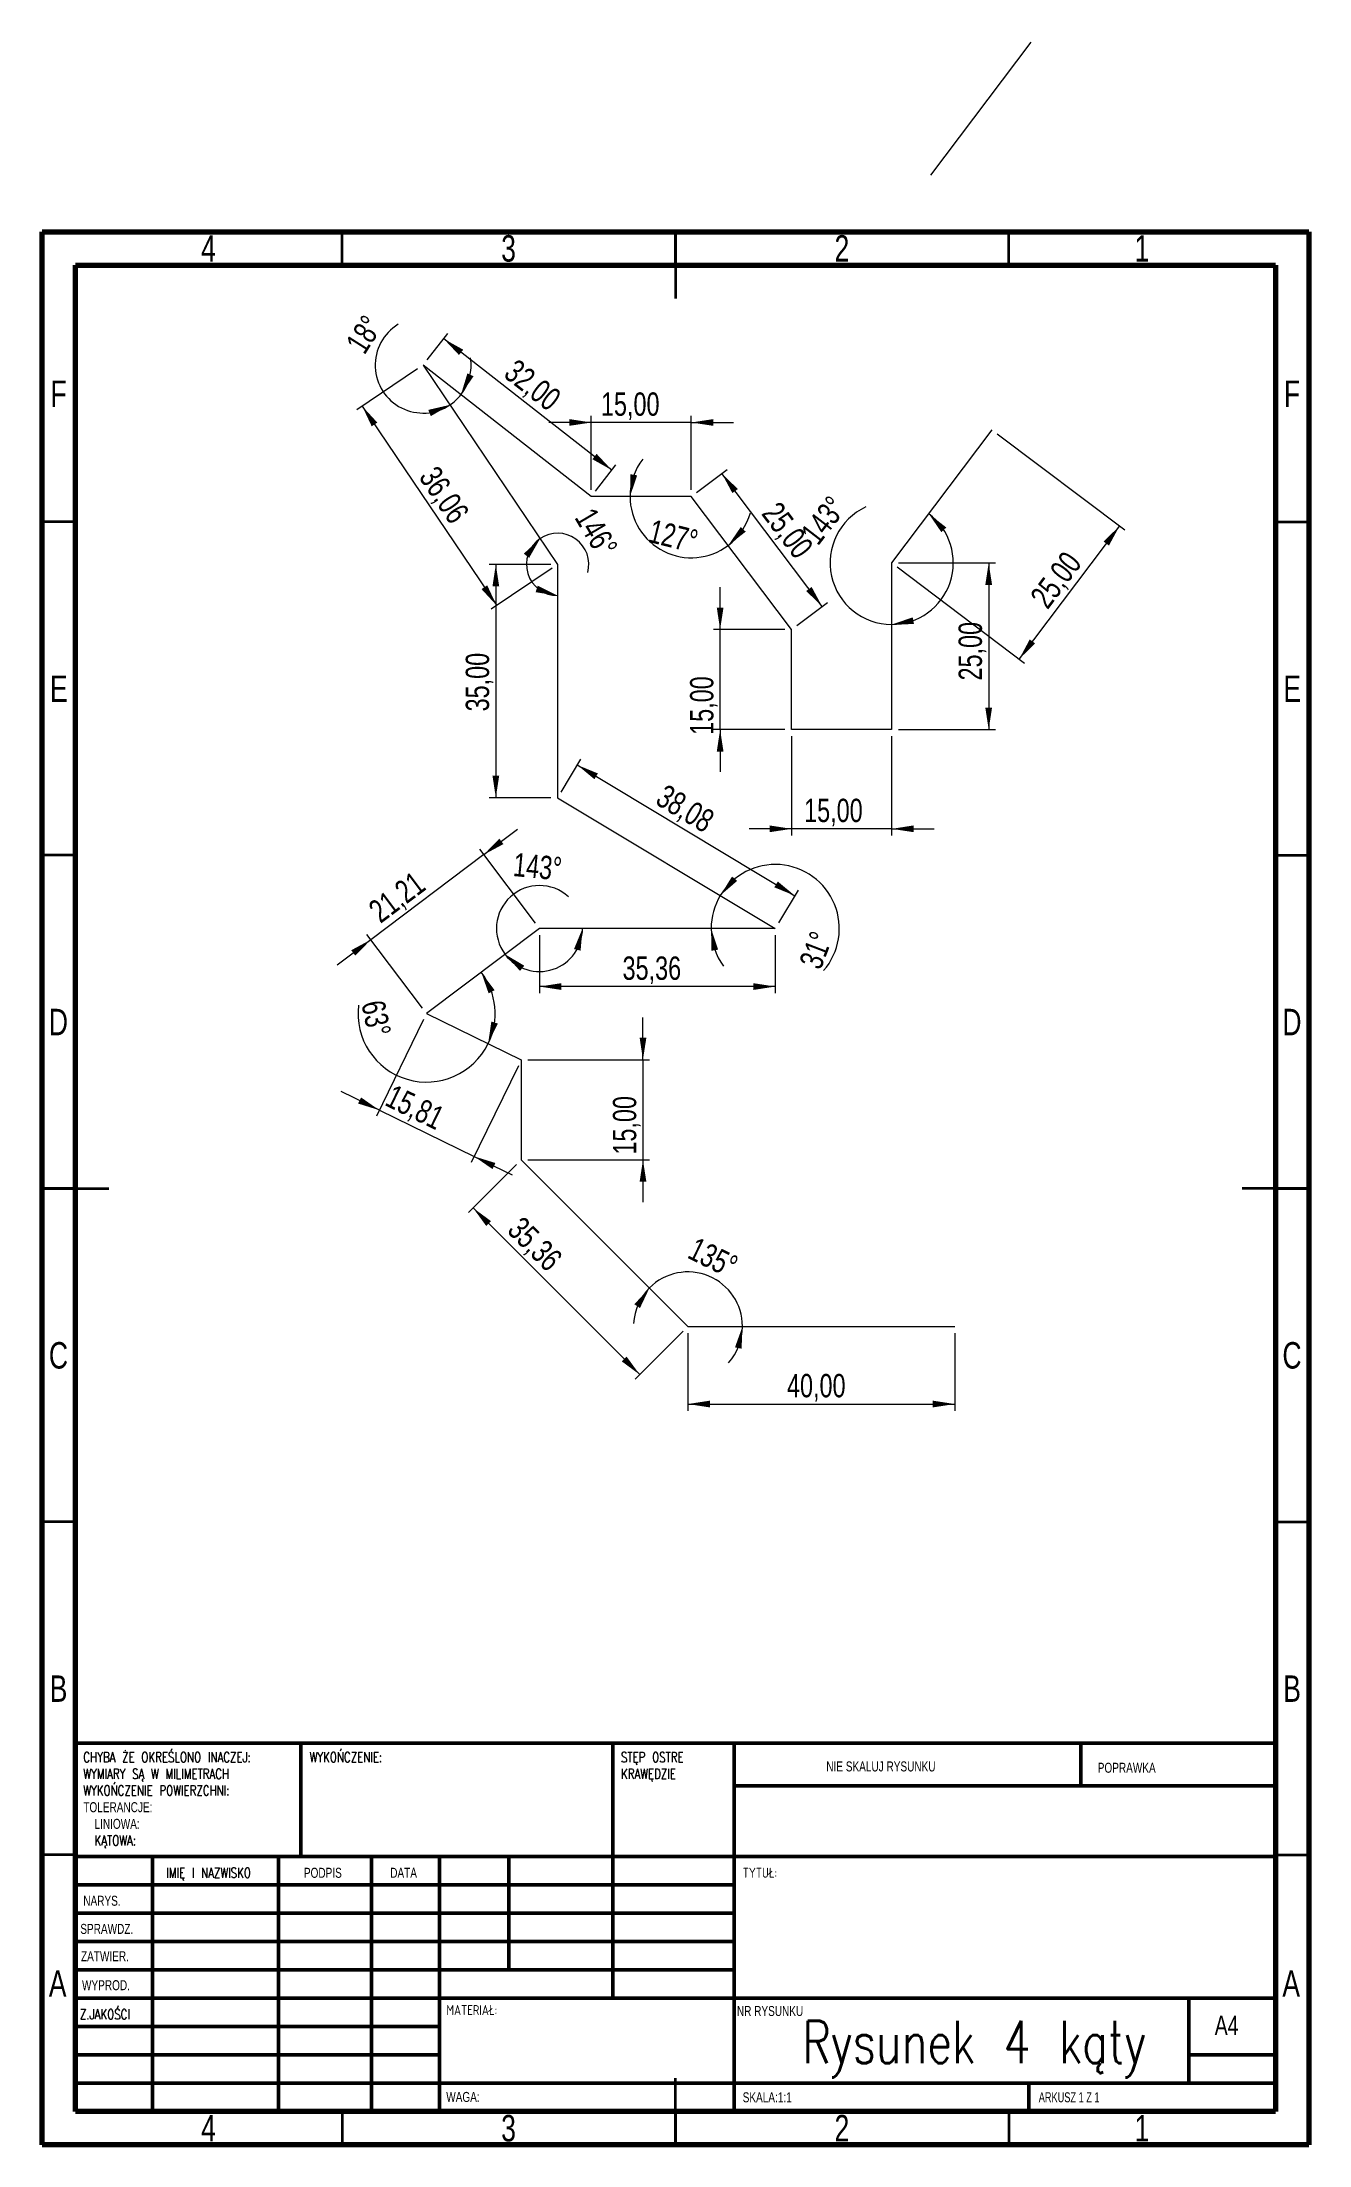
# Model space of a CAD drawing. Header units: millimetres. Extents: x 15 to 205, y 5 to 320.
import ezdxf

# ---------------------------------------------------------------- set-up
doc = ezdxf.new("R2010")
doc.units = ezdxf.units.MM
doc.styles.add('SLDTEXTSTYLE0', font='TXT', dxfattribs={"width": 0.75})
doc.styles.add('SLDTEXTSTYLE1', font='TXT', dxfattribs={"width": 0.75, "bigfont": 'bigfont'})
doc.styles.add('SLDTEXTSTYLE2', font='TXT', dxfattribs={"width": 0.6875})
doc.dimstyles.new('SLDDIMSTYLE0', dxfattribs={"dimtxt": 3.5, "dimasz": 3.302, "dimexe": 0, "dimexo": 0.0625, "dimgap": 0.875, "dimtad": 1, "dimdec": 4, "dimzin": 12, "dimdsep": 46, "dimtxsty": 'SLDTEXTSTYLE0', "dimsah": 1, "dimcen": 0.09, "dimazin": 3, "dimtfac": 1, "dimtofl": 0, "dimtmove": 0, "dimatfit": 3, "dimfxl": 0, "dimfrac": 2, "dimtolj": 1, "dimtzin": 12, "dimarcsym": 0})
doc.dimstyles.new('SLDDIMSTYLE1', dxfattribs={"dimtxt": 3.5, "dimasz": 3.302, "dimexe": 0, "dimexo": 0.0625, "dimgap": 0.875, "dimtad": 1, "dimrnd": 1e-09, "dimzin": 12, "dimdsep": 46, "dimtxsty": 'SLDTEXTSTYLE0', "dimsah": 1, "dimcen": 0.09, "dimadec": 0, "dimazin": 3, "dimtfac": 1, "dimtmove": 0, "dimatfit": 0, "dimfxl": 0, "dimfrac": 2, "dimtolj": 1, "dimtzin": 12, "dimarcsym": 0})
doc.dimstyles.new('SLDDIMSTYLE2', dxfattribs={"dimtxt": 3.5, "dimasz": 3.302, "dimexe": 0, "dimexo": 0.0625, "dimgap": 0.875, "dimtad": 1, "dimrnd": 1e-09, "dimzin": 12, "dimdsep": 46, "dimtxsty": 'SLDTEXTSTYLE0', "dimsah": 1, "dimcen": 0.09, "dimadec": 0, "dimazin": 3, "dimtfac": 1, "dimtofl": 0, "dimtmove": 0, "dimatfit": 3, "dimfxl": 0, "dimfrac": 2, "dimtolj": 1, "dimtzin": 12, "dimarcsym": 0})

# ---------------------------------------------------------------- blocks, each defined once
blk = doc.blocks.new('_D')
at = {"color": 7, "linetype": 'Continuous', "lineweight": 18}
for start, end in [(114.8042, 270), (270, 53)]:
    blk.add_arc((142.42, 242.34), 9.24, start, end, dxfattribs=at)
for points in [[(147.98, 249.71), (149.86, 246.96), (150.61, 247.65)], [(142.42, 233.1), (145.76, 233.16), (145.58, 234.16)]]:
    blk.add_solid(points, dxfattribs=at)
at = {"color": 7, "linetype": 'Continuous', "lineweight": 18, "insert": (128.59, 246.93), "char_height": 3.5, "attachment_point": 1, "rotation": 52.3207, "style": 'SLDTEXTSTYLE0'}
blk.add_mtext('143°', dxfattribs=at)
blk = doc.blocks.new('_D_1')
at = {"color": 7, "linetype": 'Continuous', "lineweight": 0}
for p, q in [((158.26, 261.7), (177.39, 247.28)), ((176.6, 247.88), (161.55, 227.92)), ((143.22, 241.73), (162.35, 227.31))]:
    blk.add_line(p, q, dxfattribs=at)
at = {"color": 7, "linetype": 'Continuous', "lineweight": 18}
for points in [[(176.6, 247.88), (174.2, 245.55), (175.01, 244.94)], [(161.55, 227.92), (163.94, 230.25), (163.13, 230.86)]]:
    blk.add_solid(points, dxfattribs=at)
at = {"color": 7, "linetype": 'Continuous', "lineweight": 18, "insert": (163, 237.34), "char_height": 3.5, "attachment_point": 1, "rotation": 53, "style": 'SLDTEXTSTYLE0'}
blk.add_mtext('25,00', dxfattribs=at)
blk = doc.blocks.new('_D_2')
at = {"color": 7, "linetype": 'Continuous', "lineweight": 0}
for p, q in [((143.42, 242.34), (157.97, 242.34)), ((156.97, 242.34), (156.97, 217.34)), ((143.42, 217.34), (157.97, 217.34))]:
    blk.add_line(p, q, dxfattribs=at)
at = {"color": 7, "linetype": 'Continuous', "lineweight": 18}
for points in [[(156.97, 242.34), (156.46, 239.03), (157.48, 239.03)], [(156.97, 217.34), (157.48, 220.64), (156.46, 220.64)]]:
    blk.add_solid(points, dxfattribs=at)
at = {"color": 7, "linetype": 'Continuous', "lineweight": 18, "insert": (152.46, 224.7), "char_height": 3.5, "attachment_point": 1, "rotation": 90, "style": 'SLDTEXTSTYLE0'}
blk.add_mtext('25,00', dxfattribs=at)
blk = doc.blocks.new('_D_3')
at = {"color": 7, "linetype": 'Continuous', "lineweight": 0}
for p, q in [((127.42, 216.34), (127.42, 201.44)), ((142.42, 216.34), (142.42, 201.44)), ((127.42, 202.44), (121.07, 202.44)), ((142.42, 202.44), (127.42, 202.44)), ((142.42, 202.44), (148.77, 202.44))]:
    blk.add_line(p, q, dxfattribs=at)
at = {"color": 7, "linetype": 'Continuous', "lineweight": 18}
for points in [[(127.42, 202.44), (124.11, 202.95), (124.11, 201.94)], [(142.42, 202.44), (145.72, 201.94), (145.72, 202.95)]]:
    blk.add_solid(points, dxfattribs=at)
at = {"color": 7, "linetype": 'Continuous', "lineweight": 18, "insert": (129.29, 206.96), "char_height": 3.5, "attachment_point": 1, "style": 'SLDTEXTSTYLE0'}
blk.add_mtext('15,00', dxfattribs=at)
blk = doc.blocks.new('_D_4')
at = {"color": 7, "linetype": 'Continuous', "lineweight": 0}
for p, q in [((116.69, 232.34), (116.69, 238.69)), ((126.42, 232.34), (115.69, 232.34)), ((116.69, 217.34), (116.69, 232.34)), ((126.42, 217.34), (115.69, 217.34)), ((116.69, 217.34), (116.69, 210.99))]:
    blk.add_line(p, q, dxfattribs=at)
at = {"color": 7, "linetype": 'Continuous', "lineweight": 18}
for points in [[(116.69, 232.34), (117.2, 235.64), (116.19, 235.64)], [(116.69, 217.34), (116.19, 214.03), (117.2, 214.03)]]:
    blk.add_solid(points, dxfattribs=at)
at = {"color": 7, "linetype": 'Continuous', "lineweight": 18, "insert": (112.18, 216.54), "char_height": 3.5, "attachment_point": 1, "rotation": 90, "style": 'SLDTEXTSTYLE0'}
blk.add_mtext('15,00', dxfattribs=at)
blk = doc.blocks.new('_D_5')
at = {"color": 7, "linetype": 'Continuous', "lineweight": 0}
for p, q in [((113.17, 252.9), (117.75, 256.36)), ((132, 235.79), (116.95, 255.75)), ((128.22, 232.94), (132.8, 236.39))]:
    blk.add_line(p, q, dxfattribs=at)
at = {"color": 7, "linetype": 'Continuous', "lineweight": 18}
for points in [[(116.95, 255.75), (118.53, 252.81), (119.35, 253.42)], [(132, 235.79), (130.42, 238.73), (129.6, 238.12)]]:
    blk.add_solid(points, dxfattribs=at)
at = {"color": 7, "linetype": 'Continuous', "lineweight": 18, "insert": (125.58, 251.8), "char_height": 3.5, "attachment_point": 1, "rotation": 307, "style": 'SLDTEXTSTYLE0'}
blk.add_mtext('25,00', dxfattribs=at)
blk = doc.blocks.new('_D_6')
at = {"color": 7, "linetype": 'Continuous', "lineweight": 18}
for start, end in [(142.3199, 180), (180, 307), (307, 344.6801)]:
    blk.add_arc((112.37, 252.3), 9.19, start, end, dxfattribs=at)
for points in [[(103.18, 252.3), (104.25, 255.47), (103.25, 255.64)], [(117.9, 244.96), (120.53, 247.02), (119.79, 247.72)]]:
    blk.add_solid(points, dxfattribs=at)
at = {"color": 7, "linetype": 'Continuous', "lineweight": 18, "insert": (106.58, 248.92), "char_height": 3.5, "attachment_point": 1, "rotation": 346.0931, "style": 'SLDTEXTSTYLE0'}
blk.add_mtext('127°', dxfattribs=at)
blk = doc.blocks.new('_D_7')
at = {"color": 7, "linetype": 'Continuous', "lineweight": 0}
for p, q in [((97.37, 263.4), (91.02, 263.4)), ((97.37, 253.3), (97.37, 264.4)), ((112.37, 263.4), (97.37, 263.4)), ((112.37, 253.3), (112.37, 264.4)), ((112.37, 263.4), (118.72, 263.4))]:
    blk.add_line(p, q, dxfattribs=at)
at = {"color": 7, "linetype": 'Continuous', "lineweight": 18}
for points in [[(97.37, 263.4), (94.07, 263.91), (94.07, 262.9)], [(112.37, 263.4), (115.67, 262.9), (115.67, 263.91)]]:
    blk.add_solid(points, dxfattribs=at)
at = {"color": 7, "linetype": 'Continuous', "lineweight": 18, "insert": (98.82, 267.91), "char_height": 3.5, "attachment_point": 1, "style": 'SLDTEXTSTYLE0'}
blk.add_mtext('15,00', dxfattribs=at)
blk = doc.blocks.new('_D_8')
at = {"color": 7, "linetype": 'Continuous', "lineweight": 0}
for p, q in [((72.77, 272.79), (75.86, 276.74)), ((100.46, 256.25), (75.24, 275.95)), ((97.99, 253.09), (101.07, 257.04))]:
    blk.add_line(p, q, dxfattribs=at)
at = {"color": 7, "linetype": 'Continuous', "lineweight": 18}
for points in [[(75.24, 275.95), (77.53, 273.52), (78.16, 274.32)], [(100.46, 256.25), (98.17, 258.69), (97.54, 257.89)]]:
    blk.add_solid(points, dxfattribs=at)
at = {"color": 7, "linetype": 'Continuous', "lineweight": 18, "insert": (86.21, 273.11), "char_height": 3.5, "attachment_point": 1, "rotation": 322, "style": 'SLDTEXTSTYLE0'}
blk.add_mtext('32,00', dxfattribs=at)
blk = doc.blocks.new('_D_9')
at = {"color": 7, "linetype": 'Continuous', "lineweight": 18}
for start, end in [(121.4956, 304), (322, 8.7476), (304, 322)]:
    blk.add_arc((72.15, 272), 7.19, start, end, dxfattribs=at)
for points in [[(77.82, 267.57), (79.71, 270.33), (78.79, 270.77)], [(76.18, 266.04), (72.92, 265.29), (73.3, 264.35)]]:
    blk.add_solid(points, dxfattribs=at)
at = {"color": 7, "linetype": 'Continuous', "lineweight": 18, "insert": (60.39, 275.31), "char_height": 3.5, "attachment_point": 1, "rotation": 57.5701, "style": 'SLDTEXTSTYLE0'}
blk.add_mtext('18°', dxfattribs=at)
blk = doc.blocks.new('_D_10')
at = {"color": 7, "linetype": 'Continuous', "lineweight": 0}
for p, q in [((71.33, 271.44), (62.19, 265.28)), ((63.02, 265.84), (83.18, 235.94)), ((91.49, 241.55), (82.35, 235.38))]:
    blk.add_line(p, q, dxfattribs=at)
at = {"color": 7, "linetype": 'Continuous', "lineweight": 18}
for points in [[(63.02, 265.84), (64.44, 262.82), (65.28, 263.39)], [(83.18, 235.94), (81.76, 238.97), (80.91, 238.4)]]:
    blk.add_solid(points, dxfattribs=at)
at = {"color": 7, "linetype": 'Continuous', "lineweight": 18, "insert": (74.31, 257.16), "char_height": 3.5, "attachment_point": 1, "rotation": 304, "style": 'SLDTEXTSTYLE0'}
blk.add_mtext('36,06', dxfattribs=at)
blk = doc.blocks.new('_D_11')
at = {"color": 7, "linetype": 'Continuous', "lineweight": 18}
for start, end in [(344.7408, 124), (124, 270)]:
    blk.add_arc((92.32, 242.11), 4.68, start, end, dxfattribs=at)
for points in [[(89.7, 245.99), (87.25, 243.72), (88.05, 243.09)], [(92.32, 237.43), (89.33, 238.91), (89.02, 237.94)]]:
    blk.add_solid(points, dxfattribs=at)
at = {"color": 7, "linetype": 'Continuous', "lineweight": 18, "insert": (97.79, 250.92), "char_height": 3.5, "attachment_point": 1, "rotation": 300.5287, "style": 'SLDTEXTSTYLE0'}
blk.add_mtext('146°', dxfattribs=at)
blk = doc.blocks.new('_D_12')
at = {"color": 7, "linetype": 'Continuous', "lineweight": 0}
for p, q in [((91.32, 242.11), (82.05, 242.11)), ((83.05, 242.11), (83.05, 207.11)), ((91.32, 207.11), (82.05, 207.11))]:
    blk.add_line(p, q, dxfattribs=at)
at = {"color": 7, "linetype": 'Continuous', "lineweight": 18}
for points in [[(83.05, 242.11), (82.55, 238.81), (83.56, 238.81)], [(83.05, 207.11), (83.56, 210.41), (82.55, 210.41)]]:
    blk.add_solid(points, dxfattribs=at)
at = {"color": 7, "linetype": 'Continuous', "lineweight": 18, "insert": (78.54, 220.06), "char_height": 3.5, "attachment_point": 1, "rotation": 90, "style": 'SLDTEXTSTYLE0'}
blk.add_mtext('35,00', dxfattribs=at)
blk = doc.blocks.new('_D_13')
at = {"color": 7, "linetype": 'Continuous', "lineweight": 0}
for p, q in [((92.83, 207.96), (95.79, 212.88)), ((95.27, 212.02), (127.91, 192.41)), ((125.48, 188.35), (128.43, 193.26))]:
    blk.add_line(p, q, dxfattribs=at)
at = {"color": 7, "linetype": 'Continuous', "lineweight": 18}
for points in [[(95.27, 212.02), (97.84, 209.88), (98.36, 210.75)], [(127.91, 192.41), (125.34, 194.54), (124.82, 193.67)]]:
    blk.add_solid(points, dxfattribs=at)
at = {"color": 7, "linetype": 'Continuous', "lineweight": 18, "insert": (108.61, 209.27), "char_height": 3.5, "attachment_point": 1, "rotation": 329, "style": 'SLDTEXTSTYLE0'}
blk.add_mtext('38,08', dxfattribs=at)
blk = doc.blocks.new('_D_14')
at = {"color": 7, "linetype": 'Continuous', "lineweight": 18}
for start, end in [(318.9713, 149), (149, 180), (180, 216.1713)]:
    blk.add_arc((124.96, 187.49), 9.61, start, end, dxfattribs=at)
for points in [[(116.72, 192.45), (119.25, 194.63), (118.48, 195.29)], [(115.35, 187.49), (115.39, 184.15), (116.39, 184.32)]]:
    blk.add_solid(points, dxfattribs=at)
at = {"color": 7, "linetype": 'Continuous', "lineweight": 18, "insert": (128.47, 182.39), "char_height": 3.5, "attachment_point": 1, "rotation": 69.0806, "style": 'SLDTEXTSTYLE0'}
blk.add_mtext('31°', dxfattribs=at)
blk = doc.blocks.new('_D_15')
at = {"color": 7, "linetype": 'Continuous', "lineweight": 0}
for p, q in [((89.6, 186.49), (89.6, 177.78)), ((124.96, 186.49), (124.96, 177.78)), ((124.96, 178.78), (89.6, 178.78))]:
    blk.add_line(p, q, dxfattribs=at)
at = {"color": 7, "linetype": 'Continuous', "lineweight": 18}
for points in [[(89.6, 178.78), (92.9, 178.27), (92.9, 179.29)], [(124.96, 178.78), (121.66, 179.29), (121.66, 178.27)]]:
    blk.add_solid(points, dxfattribs=at)
at = {"color": 7, "linetype": 'Continuous', "lineweight": 18, "insert": (102.06, 183.29), "char_height": 3.5, "attachment_point": 1, "style": 'SLDTEXTSTYLE0'}
blk.add_mtext('35,36', dxfattribs=at)
blk = doc.blocks.new('_D_16')
at = {"color": 7, "linetype": 'Continuous', "lineweight": 18}
for start, end in [(47.7326, 217), (217, 0)]:
    blk.add_arc((89.6, 187.49), 6.45, start, end, dxfattribs=at)
for points in [[(96.05, 187.49), (94.78, 184.4), (95.77, 184.17)], [(84.45, 183.61), (86.68, 181.12), (87.32, 181.91)]]:
    blk.add_solid(points, dxfattribs=at)
at = {"color": 7, "linetype": 'Continuous', "lineweight": 18, "insert": (85.87, 198.86), "char_height": 3.5, "attachment_point": 1, "rotation": 354.4755, "style": 'SLDTEXTSTYLE0'}
blk.add_mtext('143°', dxfattribs=at)
blk = doc.blocks.new('_D_17')
at = {"color": 7, "linetype": 'Continuous', "lineweight": 0}
for p, q in [((81.25, 198.57), (86.32, 202.39)), ((89, 188.29), (80.65, 199.37)), ((81.25, 198.57), (64.31, 185.81)), ((72.06, 175.53), (63.71, 186.61)), ((64.31, 185.81), (59.24, 181.99))]:
    blk.add_line(p, q, dxfattribs=at)
at = {"color": 7, "linetype": 'Continuous', "lineweight": 18}
for points in [[(81.25, 198.57), (84.19, 200.15), (83.58, 200.97)], [(64.31, 185.81), (61.37, 184.23), (61.98, 183.42)]]:
    blk.add_solid(points, dxfattribs=at)
at = {"color": 7, "linetype": 'Continuous', "lineweight": 18, "insert": (63.65, 190.96), "char_height": 3.5, "attachment_point": 1, "rotation": 37, "style": 'SLDTEXTSTYLE0'}
blk.add_mtext('21,21', dxfattribs=at)
blk = doc.blocks.new('_D_18')
at = {"color": 7, "linetype": 'Continuous', "lineweight": 18}
for start, end in [(334, 37), (173.0408, 334)]:
    blk.add_arc((72.66, 174.73), 10.28, start, end, dxfattribs=at)
for points in [[(80.87, 180.91), (81.97, 177.76), (82.87, 178.24)], [(81.9, 170.23), (83.35, 173.23), (82.38, 173.53)]]:
    blk.add_solid(points, dxfattribs=at)
at = {"color": 7, "linetype": 'Continuous', "lineweight": 18, "insert": (66.29, 176.98), "char_height": 3.5, "attachment_point": 1, "rotation": 281.9463, "style": 'SLDTEXTSTYLE0'}
blk.add_mtext('63°', dxfattribs=at)
blk = doc.blocks.new('_D_19')
at = {"color": 7, "linetype": 'Continuous', "lineweight": 0}
for p, q in [((72.22, 173.83), (65.15, 159.34)), ((86.43, 166.9), (79.36, 152.41)), ((65.59, 160.23), (59.88, 163.02)), ((65.59, 160.23), (79.8, 153.3)), ((79.8, 153.3), (85.51, 150.52))]:
    blk.add_line(p, q, dxfattribs=at)
at = {"color": 7, "linetype": 'Continuous', "lineweight": 18}
for points in [[(65.59, 160.23), (62.85, 162.14), (62.4, 161.23)], [(79.8, 153.3), (82.55, 151.4), (82.99, 152.31)]]:
    blk.add_solid(points, dxfattribs=at)
at = {"color": 7, "linetype": 'Continuous', "lineweight": 18, "insert": (67.76, 164.2), "char_height": 3.5, "attachment_point": 1, "rotation": 334, "style": 'SLDTEXTSTYLE0'}
blk.add_mtext('15,81', dxfattribs=at)
blk = doc.blocks.new('_D_20')
at = {"color": 7, "linetype": 'Continuous', "lineweight": 0}
for p, q in [((105.12, 167.8), (105.12, 174.15)), ((87.87, 167.8), (106.12, 167.8)), ((105.12, 167.8), (105.12, 152.8)), ((87.87, 152.8), (106.12, 152.8)), ((105.12, 152.8), (105.12, 146.45))]:
    blk.add_line(p, q, dxfattribs=at)
at = {"color": 7, "linetype": 'Continuous', "lineweight": 18}
for points in [[(105.12, 167.8), (105.63, 171.1), (104.62, 171.1)], [(105.12, 152.8), (104.62, 149.5), (105.63, 149.5)]]:
    blk.add_solid(points, dxfattribs=at)
at = {"color": 7, "linetype": 'Continuous', "lineweight": 18, "insert": (100.61, 153.57), "char_height": 3.5, "attachment_point": 1, "rotation": 90, "style": 'SLDTEXTSTYLE0'}
blk.add_mtext('15,00', dxfattribs=at)
blk = doc.blocks.new('_D_21')
at = {"color": 7, "linetype": 'Continuous', "lineweight": 0}
for p, q in [((86.16, 152.09), (78.93, 144.86)), ((79.64, 145.57), (104.64, 120.56)), ((111.17, 127.09), (103.93, 119.86))]:
    blk.add_line(p, q, dxfattribs=at)
at = {"color": 7, "linetype": 'Continuous', "lineweight": 18}
for points in [[(79.64, 145.57), (81.61, 142.87), (82.33, 143.59)], [(104.64, 120.56), (102.67, 123.26), (101.95, 122.54)]]:
    blk.add_solid(points, dxfattribs=at)
at = {"color": 7, "linetype": 'Continuous', "lineweight": 18, "insert": (87.07, 144.51), "char_height": 3.5, "attachment_point": 1, "rotation": 315, "style": 'SLDTEXTSTYLE0'}
blk.add_mtext('35,36', dxfattribs=at)
blk = doc.blocks.new('_D_22')
at = {"color": 7, "linetype": 'Continuous', "lineweight": 0}
for p, q in [((111.87, 126.8), (111.87, 115.15)), ((151.87, 126.8), (151.87, 115.15)), ((111.87, 116.15), (151.87, 116.15))]:
    blk.add_line(p, q, dxfattribs=at)
at = {"color": 7, "linetype": 'Continuous', "lineweight": 18}
for points in [[(111.87, 116.15), (115.18, 115.64), (115.18, 116.66)], [(151.87, 116.15), (148.57, 116.66), (148.57, 115.64)]]:
    blk.add_solid(points, dxfattribs=at)
at = {"color": 7, "linetype": 'Continuous', "lineweight": 18, "insert": (126.72, 120.66), "char_height": 3.5, "attachment_point": 1, "style": 'SLDTEXTSTYLE0'}
blk.add_mtext('40,00', dxfattribs=at)
blk = doc.blocks.new('_D_23')
at = {"color": 7, "linetype": 'Continuous', "lineweight": 18}
for start, end in [(0, 135), (135, 176.8506), (318.1494, 0)]:
    blk.add_arc((111.87, 127.8), 8.17, start, end, dxfattribs=at)
for points in [[(106.1, 133.57), (103.83, 131.12), (104.67, 130.55)], [(120.05, 127.8), (118.92, 124.65), (119.91, 124.46)]]:
    blk.add_solid(points, dxfattribs=at)
at = {"color": 7, "linetype": 'Continuous', "lineweight": 18, "insert": (113.16, 141.3), "char_height": 3.5, "attachment_point": 1, "rotation": 333.7645, "style": 'SLDTEXTSTYLE0'}
blk.add_mtext('135°', dxfattribs=at)

msp = doc.modelspace()

# ---------------------------------------------------------------- linework, layer by layer
at = {"color": 7, "linetype": 'Continuous', "lineweight": 18}
for p, q in [((163.28901, 320.47272), (148.24363, 300.50683)), ((97.37114, 252.30095), (72.1548, 272.00212)), ((72.1548, 272.00212), (92.31929, 242.10702)), ((157.46189, 262.30095), (142.41652, 242.33506)), ((112.37114, 252.30095), (97.37114, 252.30095)), ((127.41652, 232.33506), (112.37114, 252.30095)), ((92.31929, 242.10702), (92.31929, 207.10702)), ((142.41652, 242.33506), (142.41652, 217.33506)), ((127.41652, 217.33506), (127.41652, 232.33506)), ((142.41652, 217.33506), (127.41652, 217.33506)), ((92.31929, 207.10702), (124.96022, 187.49437)), ((89.60022, 187.49437), (72.66117, 174.72988)), ((124.96022, 187.49437), (89.60022, 187.49437)), ((72.66117, 174.72988), (86.8711, 167.79923)), ((86.8711, 167.79923), (86.8711, 152.79923)), ((86.8711, 152.79923), (111.8744, 127.79593)), ((111.8744, 127.79593), (151.8744, 127.79593))]:
    msp.add_line(p, q, dxfattribs=at)
at = {"color": 7, "linetype": 'Continuous', "lineweight": 70}
for p, q in [((15, 5), (15, 292)), ((15, 292), (205, 292)), ((205, 292), (205, 5)), ((20, 10), (20, 287)), ((20, 287), (200, 287)), ((200, 287), (200, 10)), ((200, 10), (20, 10)), ((205, 5), (15, 5))]:
    msp.add_line(p, q, dxfattribs=at)
at = {"color": 7, "linetype": 'Continuous', "lineweight": 35}
for p, q in [((60, 287), (60, 292)), ((110, 292), (110, 282)), ((110, 287), (110, 292)), ((160, 287), (160, 292)), ((20, 248.5), (15, 248.5)), ((200, 248.5), (205, 248.5)), ((20, 198.5), (15, 198.5)), ((200, 198.5), (205, 198.5)), ((15, 148.5), (25, 148.5)), ((20, 148.5), (15, 148.5)), ((205, 148.5), (195, 148.5)), ((200, 148.5), (205, 148.5)), ((20, 98.5), (15, 98.5)), ((200, 98.5), (205, 98.5)), ((20, 48.5), (15, 48.5)), ((200, 48.5), (205, 48.5)), ((110, 5), (110, 15)), ((60, 10), (60, 5)), ((110, 10), (110, 5)), ((160, 10), (160, 5))]:
    msp.add_line(p, q, dxfattribs=at)
at = {"color": 7, "linetype": 'Continuous', "lineweight": 50}
for p, q in [((20, 65.25), (200, 65.25)), ((20, 65.25), (20, 10)), ((53.8, 48.25), (53.8, 65.25)), ((100.6, 65.25), (100.6, 27)), ((118.8, 65.25), (118.8, 10)), ((170.8, 58.875), (170.8, 65.25)), ((200, 58.875), (118.8, 58.875)), ((200, 48.25), (20, 48.25)), ((31.56416, 48.25), (31.56416, 10)), ((50.44225, 48.25), (50.44225, 10)), ((64.39893, 48.25), (64.39893, 10)), ((74.6, 10), (74.6, 48.25)), ((85, 31.25), (85, 48.25)), ((118.8, 44), (20, 44)), ((118.8, 39.75), (20, 39.75)), ((118.8, 35.5), (20, 35.5)), ((118.8, 31.25), (20, 31.25)), ((74.6, 27), (20, 27)), ((74.6, 27), (200, 27)), ((187, 14.25), (187, 27)), ((74.6, 22.74993), (20, 22.74993)), ((74.6, 18.5), (20, 18.5)), ((200, 18.5), (187, 18.5)), ((20, 14.25), (200, 14.25)), ((163, 10), (163, 14.25))]:
    msp.add_line(p, q, dxfattribs=at)

# ---------------------------------------------------------------- texts
at = {"color": 7, "linetype": 'Continuous', "lineweight": 0}
for s, insert, char_height, attachment_point, style in [('4', (39.96004, 291.49984), 3.96875, 2, 'SLDTEXTSTYLE0'), ('3', (84.96004, 291.49984), 3.96875, 2, 'SLDTEXTSTYLE0'), ('2', (134.96004, 291.49984), 3.96875, 2, 'SLDTEXTSTYLE0'), ('1', (179.96004, 291.49984), 3.96875, 2, 'SLDTEXTSTYLE0'), ('F', (17.45774, 269.6921), 3.96875, 2, 'SLDTEXTSTYLE0'), ('F', (202.45774, 269.6921), 3.96875, 2, 'SLDTEXTSTYLE0'), ('E', (17.50781, 225.4421), 3.96875, 2, 'SLDTEXTSTYLE0'), ('E', (202.50781, 225.4421), 3.96875, 2, 'SLDTEXTSTYLE0'), ('D', (17.45269, 175.4421), 3.96875, 2, 'SLDTEXTSTYLE0'), ('D', (202.45269, 175.4421), 3.96875, 2, 'SLDTEXTSTYLE0'), ('C', (17.45866, 125.4421), 3.96875, 2, 'SLDTEXTSTYLE0'), ('C', (202.45866, 125.4421), 3.96875, 2, 'SLDTEXTSTYLE0'), ('B', (17.4706, 75.4421), 3.96875, 2, 'SLDTEXTSTYLE0'), ('B', (202.4706, 75.4421), 3.96875, 2, 'SLDTEXTSTYLE0'), ('CHYBA ŻE OKREŚLONO INACZEJ:', (21.1818, 63.92097), 1.5, 1, 'SLDTEXTSTYLE1'), ('WYKOŃCZENIE:', (55.12326, 63.92097), 1.5, 1, 'SLDTEXTSTYLE1'), ('STĘP OSTRE', (101.82119, 63.92097), 1.5, 1, 'SLDTEXTSTYLE1'), ('WYMIARY SĄ W MILIMETRACH', (21.1818, 61.42097), 1.5, 1, 'SLDTEXTSTYLE1'), ('KRAWĘDZIE', (101.82119, 61.42097), 1.5, 1, 'SLDTEXTSTYLE1'), ('NIE SKALUJ RYSUNKU', (132.61464, 62.53299), 1.5, 1, 'SLDTEXTSTYLE0'), ('POPRAWKA', (173.32758, 62.33491), 1.5, 1, 'SLDTEXTSTYLE0'), ('WYKOŃCZENIE POWIERZCHNI:', (21.1818, 58.92097), 1.5, 1, 'SLDTEXTSTYLE1'), ('TOLERANCJE:', (21.1818, 56.42097), 1.5, 1, 'SLDTEXTSTYLE0'), ('LINIOWA:', (22.8693, 53.92097), 1.5, 1, 'SLDTEXTSTYLE0'), ('KĄTOWA:', (22.8693, 51.42097), 1.5, 1, 'SLDTEXTSTYLE1'), ('IMIĘ I NAZWISKO', (33.61652, 46.57618), 1.5, 1, 'SLDTEXTSTYLE1'), ('PODPIS', (54.26793, 46.57618), 1.5, 1, 'SLDTEXTSTYLE0'), ('DATA', (67.2147, 46.57618), 1.5, 1, 'SLDTEXTSTYLE0'), ('TYTUŁ:', (120.07893, 46.57618), 1.5, 1, 'SLDTEXTSTYLE1'), ('NARYS.', (21.1818, 42.38478), 1.5, 1, 'SLDTEXTSTYLE0'), ('SPRAWDZ.', (20.73519, 38.16185), 1.5, 1, 'SLDTEXTSTYLE0'), ('ZATWIER.', (20.83891, 34.06587), 1.5, 1, 'SLDTEXTSTYLE0'), ('A', (17.33969, 31.1921), 3.96875, 2, 'SLDTEXTSTYLE0'), ('WYPROD.', (20.99001, 29.71578), 1.5, 1, 'SLDTEXTSTYLE0'), ('A', (202.33969, 31.1921), 3.96875, 2, 'SLDTEXTSTYLE0'), ('Z.JAKOŚCI', (20.66904, 25.34965), 1.5, 1, 'SLDTEXTSTYLE1'), ('MATERIAŁ:', (75.64586, 25.98606), 1.5, 1, 'SLDTEXTSTYLE1'), ('NR RYSUNKU', (119.20919, 25.84285), 1.5, 1, 'SLDTEXTSTYLE0'), ('Rysunek 4 kąty', (154.79644, 23.60691), 6.35, 2, 'SLDTEXTSTYLE1'), ('A4', (190.87116, 24.40639), 2.910417, 1, 'SLDTEXTSTYLE0'), ('WAGA:', (75.61781, 12.94931), 1.4986, 1, 'SLDTEXTSTYLE0'), ('SKALA:1:1', (120.07397, 12.90009), 1.5, 1, 'SLDTEXTSTYLE0'), ('ARKUSZ 1 Z 1', (164.47829, 12.90009), 1.5, 1, 'SLDTEXTSTYLE2'), ('4', (39.96004, 9.49984), 3.96875, 2, 'SLDTEXTSTYLE0'), ('3', (84.96004, 9.49984), 3.96875, 2, 'SLDTEXTSTYLE0'), ('2', (134.96004, 9.49984), 3.96875, 2, 'SLDTEXTSTYLE0'), ('1', (179.96004, 9.49984), 3.96875, 2, 'SLDTEXTSTYLE0')]:
    msp.add_mtext(s, dxfattribs=dict(at, insert=insert, char_height=char_height, attachment_point=attachment_point, style=style))

# ---------------------------------------------------------------- dimensions: what is measured, and where the dimension line sits
at = {"color": 7, "linetype": 'Continuous', "lineweight": 18}
for base, line1, line2, picture, middle in [((77.05986, 266.74209), ((72.1548, 272.00212), (92.31929, 242.10702)), ((97.37114, 252.30095), (72.1548, 272.00212)), '_D_9', (66.08425, 275.85905)), ((87.84194, 240.73816), ((72.1548, 272.00212), (92.31929, 242.10702)), ((92.31929, 242.10702), (92.31929, 207.10702)), '_D_11', (96.3522, 244.48531)), ((151.17735, 239.40373), ((142.41652, 242.33506), (142.41652, 217.33506)), ((157.46189, 262.30095), (142.41652, 242.33506)), '_D', (135.10497, 247.98185)), ((108.27075, 244.07683), ((112.37114, 252.30095), (97.37114, 252.30095)), ((127.41652, 232.33506), (112.37114, 252.30095)), '_D_6', (110.16246, 243.38069)), ((115.69734, 190.0632), ((92.31929, 207.10702), (124.96022, 187.49437)), ((124.96022, 187.49437), (89.60022, 187.49437)), '_D_14', (133.93909, 184.06219)), ((91.64569, 181.38112), ((89.60022, 187.49437), (72.66117, 174.72988)), ((124.96022, 187.49437), (89.60022, 187.49437)), '_D_16', (90.22083, 193.91081)), ((82.89007, 175.71481), ((72.66117, 174.72988), (86.8711, 167.79923)), ((89.60022, 187.49437), (72.66117, 174.72988)), '_D_18', (62.60751, 172.60275)), ((115.00132, 135.345), ((111.8744, 127.79593), (151.8744, 127.79593)), ((86.8711, 152.79923), (111.8744, 127.79593)), '_D_23', (115.48651, 135.12524))]:
    dim = msp.add_angular_dim_2l(base=base, line1=line1, line2=line2, dimstyle='SLDDIMSTYLE0', dxfattribs=at)
    dim.commit()
    dim.dimension.update_dxf_attribs({"geometry": picture, "text_midpoint": middle, "dimtype": 162})
for base, p1, p2, angle, dimstyle, picture, middle in [((75.24241, 275.95409), (97.37114, 252.30095), (72.1548, 272.00212), 322, 'SLDDIMSTYLE2', '_D_8', (88.01768, 265.97295)), ((83.18149, 235.9435), (72.1548, 272.00212), (92.31929, 242.10702), 304, 'SLDDIMSTYLE2', '_D_10', (73.82475, 249.81544)), ((97.37114, 263.40319), (112.37114, 252.30095), (97.37114, 252.30095), 0, 'SLDDIMSTYLE1', '_D_7', (104.63901, 263.40319)), ((161.55021, 227.9168), (157.46189, 262.30095), (142.41652, 242.33506), 53, 'SLDDIMSTYLE1', '_D_1', (170.10357, 239.26749)), ((116.95245, 255.75322), (127.41652, 232.33506), (112.37114, 252.30095), 307, 'SLDDIMSTYLE1', '_D_5', (125.47816, 244.43921)), ((83.05365, 207.10702), (92.31929, 242.10702), (92.31929, 207.10702), 90, 'SLDDIMSTYLE2', '_D_12', (83.05365, 225.88181)), ((156.96862, 217.33506), (142.41652, 242.33506), (142.41652, 217.33506), 90, 'SLDDIMSTYLE1', '_D_2', (156.96862, 230.52203)), ((116.69347, 232.33506), (127.41652, 217.33506), (127.41652, 232.33506), 90, 'SLDDIMSTYLE1', '_D_4', (116.69347, 222.35551)), ((127.41652, 202.44449), (142.41652, 217.33506), (127.41652, 217.33506), 0, 'SLDDIMSTYLE1', '_D_3', (135.10497, 202.44449)), ((127.91113, 192.40551), (92.31929, 207.10702), (124.96022, 187.49437), 329, 'SLDDIMSTYLE2', '_D_13', (111.2712, 202.40379)), ((64.31288, 185.80842), (89.60022, 187.49437), (72.66117, 174.72988), 37, 'SLDDIMSTYLE1', '_D_17', (71.01487, 190.85873)), ((79.80138, 153.30415), (72.66117, 174.72988), (86.8711, 167.79923), 334, 'SLDDIMSTYLE1', '_D_19', (71.01487, 157.58962)), ((105.12472, 152.79923), (86.8711, 167.79923), (86.8711, 152.79923), 90, 'SLDDIMSTYLE1', '_D_20', (105.12472, 159.39119)), ((104.64119, 120.56273), (86.8711, 152.79923), (111.8744, 127.79593), 315, 'SLDDIMSTYLE2', '_D_21', (87.99459, 137.20933))]:
    dim = msp.add_linear_dim(base=base, p1=p1, p2=p2, angle=angle, dimstyle=dimstyle, dxfattribs=at)
    dim.commit()
    dim.dimension.update_dxf_attribs({"geometry": picture, "text_midpoint": middle, "dimtype": 160})
for base, p1, p2, picture, middle in [((89.60022, 178.77757), (124.96022, 187.49437), (89.60022, 187.49437), '_D_15', (107.87628, 178.77757)), ((151.8744, 116.14863), (111.8744, 127.79593), (151.8744, 127.79593), '_D_22', (132.54143, 116.14863))]:
    dim = msp.add_linear_dim(base=base, p1=p1, p2=p2, dimstyle='SLDDIMSTYLE2', dxfattribs=at)
    dim.commit()
    dim.dimension.update_dxf_attribs({"geometry": picture, "text_midpoint": middle, "dimtype": 160})

doc.saveas('drawing.dxf')
